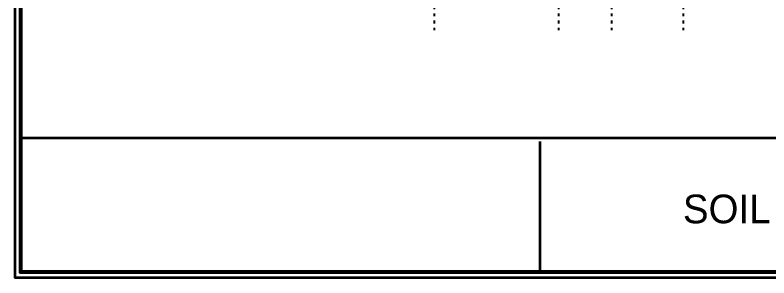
# Model space of a CAD drawing. Header units: millimetres. Extents: x 626118 to 667468, y 4481694 to 4492717.
# Drawn here: x 652093 to 655241, y 4487913 to 4489012 of the extents above; entities that cross this region are included whole.
import ezdxf

# ---------------------------------------------------------------- set-up
doc = ezdxf.new("R2010")
doc.units = ezdxf.units.MM
doc.linetypes.add('ACAD_ISO03W100', pattern=[30, 12, -18])
doc.linetypes.add('DUZ', pattern=[500, 500])
doc.layers.get('0').update_dxf_attribs({"color": 1, "linetype": 'DUZ'})
doc.layers.add('DUVAR', color=7, linetype='Continuous', lineweight=35)
doc.layers.add('LOGO', color=7, linetype='Continuous')

msp = doc.modelspace()

# ---------------------------------------------------------------- linework, layer by layer
at = {"color": 232, "linetype": 'ACAD_ISO03W100'}
for p, q in [((653842.67, 4492079.33), (653842.67, 4488949.33)), ((654362.67, 4492079.33), (654362.67, 4488949.33)), ((654582.67, 4492079.33), (654582.67, 4488949.33)), ((654882.67, 4492079.33), (654882.67, 4488949.33))]:
    msp.add_line(p, q, dxfattribs=at)
at = {"layer": 'DUVAR'}
for p, q in [((659265.37, 4488497.22), (652119.97, 4488497.22)), ((654283.7, 4488484.07), (654283.7, 4487929.57))]:
    msp.add_line(p, q, dxfattribs=at)
for points in [[(652092.67, 4492712.69), (659292.67, 4492712.69), (659292.67, 4487912.69), (652092.67, 4487912.69)], [(652113.67, 4492691.69), (659271.67, 4492691.69), (659271.67, 4487933.69), (652113.67, 4487933.69)], [(652119.97, 4492685.39), (659265.37, 4492685.39), (659265.37, 4487939.99), (652119.97, 4487939.99)]]:
    msp.add_lwpolyline(points, close=True, dxfattribs=at)

# ---------------------------------------------------------------- texts
at = {"layer": 'LOGO', "insert": (654881.65, 4488261.35), "char_height": 120, "width": 2227.7163, "attachment_point": 1}
msp.add_mtext('{\\fGoudy Old Style|b0|i0|c0|p18;SOIL AND WASTE WATER}', dxfattribs=at)

doc.saveas('drawing.dxf')
